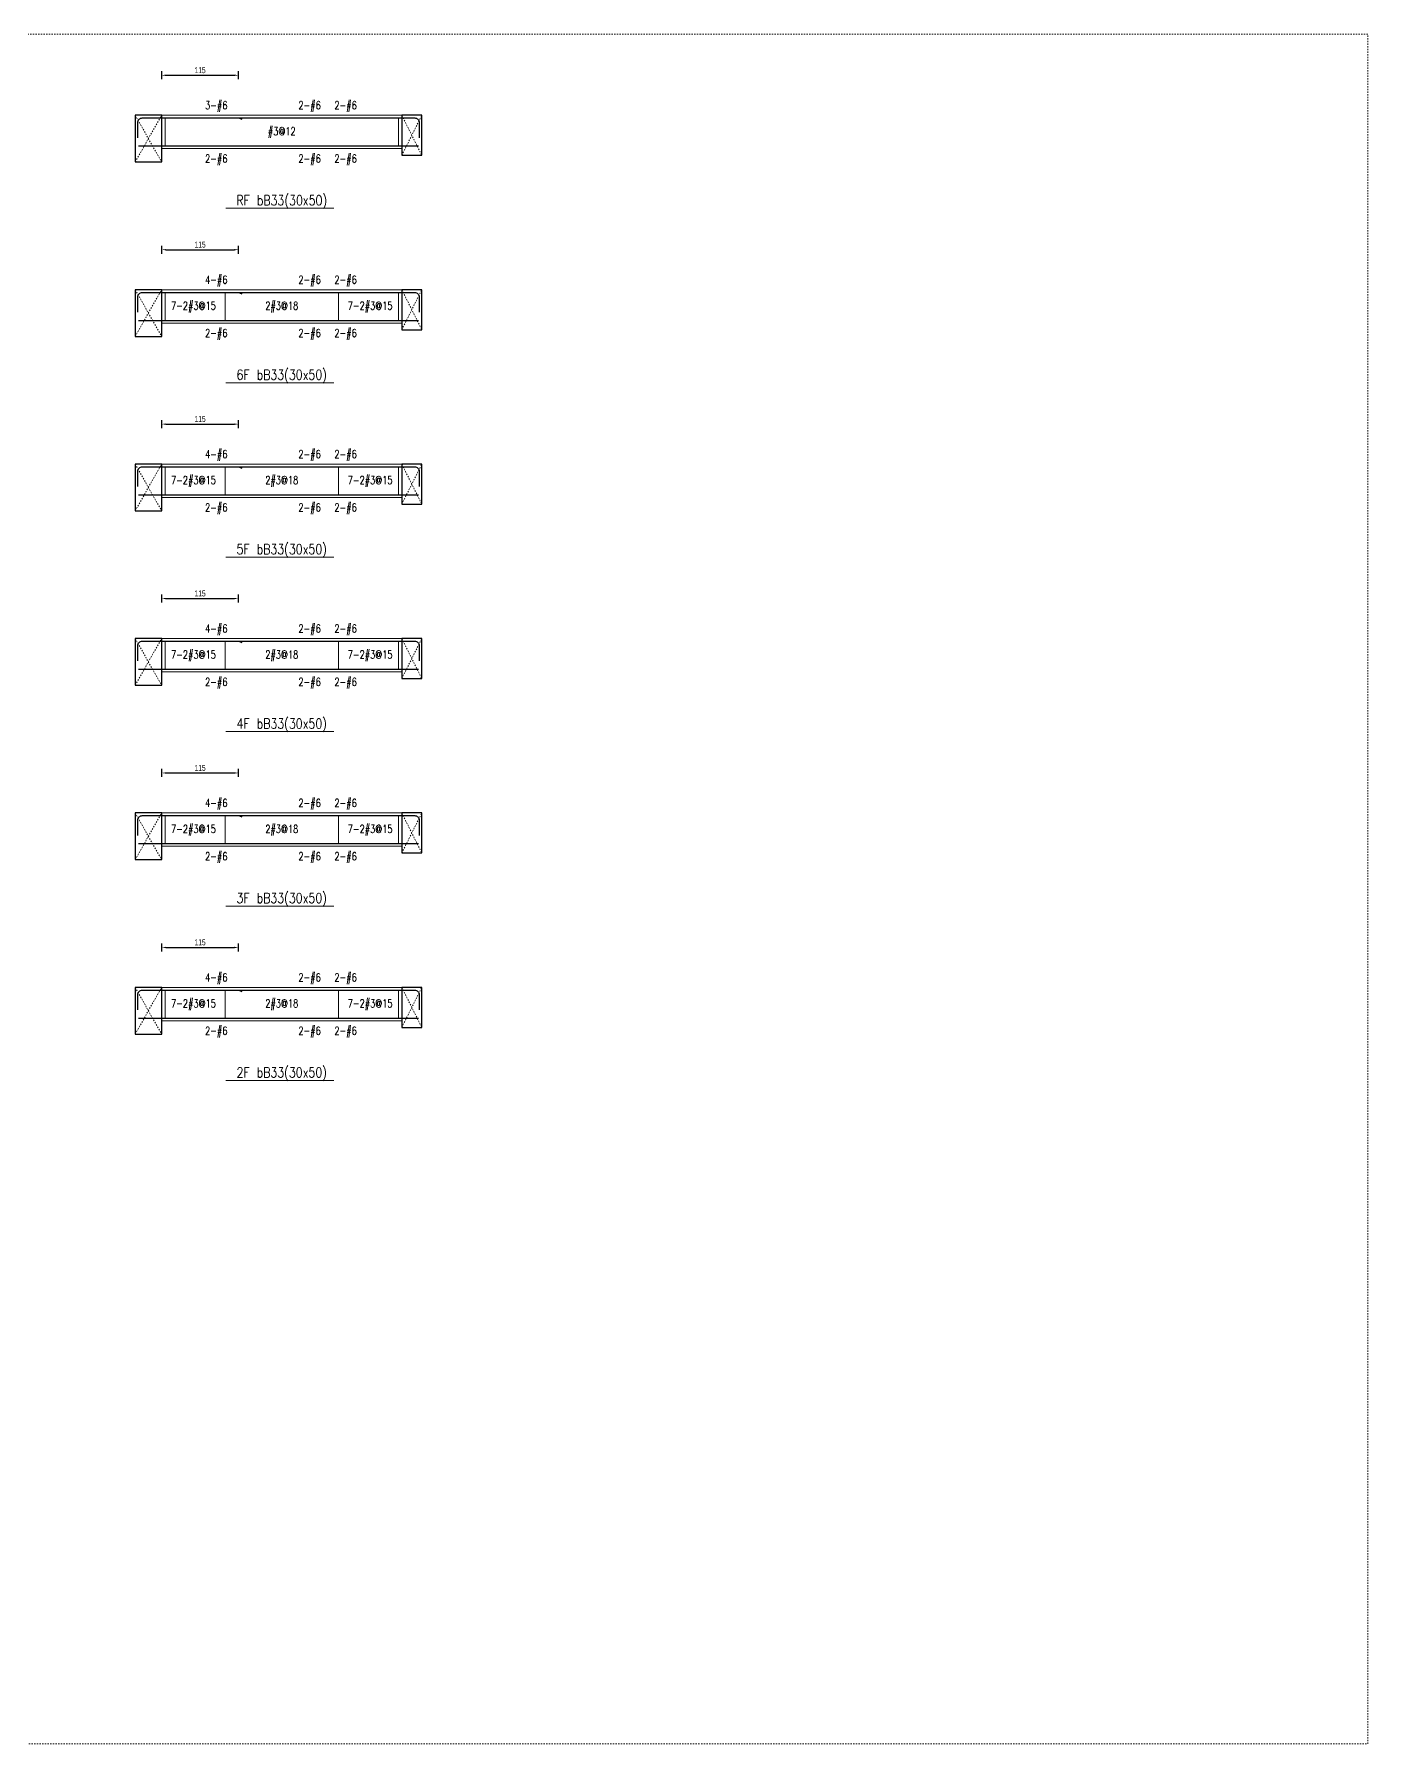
# Model space of a CAD drawing. Header units: millimetres. Extents: x 0 to 20200, y -8178 to -3000.
# Drawn here: x 2000 to 4000, y -8178 to -5614 of the extents above; entities that cross this region are included whole.
import ezdxf
from ezdxf.enums import TextEntityAlignment as Align

# ---------------------------------------------------------------- set-up
doc = ezdxf.new("R2010")
doc.units = ezdxf.units.MM
doc.linetypes.add('DOT', pattern=[4, 2, -2])
for name, color, linetype in [('stirrup-txt', 1, 'Continuous'), ('主筋文字', 1, 'Continuous'), ('主筋文字引線', 4, 'Continuous'), ('主筋線', 3, 'Continuous'), ('剪力筋文字引線', 2, 'Continuous'), ('剪力筋線', 1, 'Continuous'), ('圖框', 132, 'DOT'), ('尺寸標註-字串', 2, 'Continuous'), ('梁跨名稱', 4, 'Continuous'), ('梁跨名稱底線', 2, 'Continuous'), ('邊界線', 2, 'Continuous'), ('邊界線-梁支撐內線', 6, 'DOT'), ('邊界線-梁支撐外線', 4, 'Continuous')]:
    doc.layers.add(name, color=color, linetype=linetype)
doc.styles.add('note', font='txt', dxfattribs={"width": 0.666667, "height": 9})
doc.styles.add('txt', font='txt.shx', dxfattribs={"height": 0.2, "bigfont": 'chineset.shx'})
doc.dimstyles.new('BeamRebarDim', dxfattribs={"dimtxt": 12, "dimasz": 6, "dimexe": 6, "dimexo": 1, "dimgap": 3, "dimtad": 1, "dimdec": 0, "dimdsep": 46, "dimtxsty": 'note', "dimcen": 2.5, "dimclrd": 256, "dimclre": 256, "dimclrt": 256, "dimadec": 0, "dimazin": 0, "dimtfac": 1, "dimtmove": 0, "dimatfit": 3, "dimfxl": 1, "dimtolj": 1, "dimarcsym": 0})

# ---------------------------------------------------------------- blocks, each defined once
blk = doc.blocks.new('*D137')
at = {"layer": 'Defpoints', "color": 0}
for p in [(2191.3, -5682.6), (2306.3, -5675.6), (2306.3, -5682.6)]:
    blk.add_point(p, dxfattribs=at)
at = {"layer": '尺寸標註-字串', "lineweight": -2}
for p, q in [((2191.3, -5681.6), (2191.3, -5669.6)), ((2197.3, -5675.6), (2300.3, -5675.6)), ((2306.3, -5681.6), (2306.3, -5669.6))]:
    blk.add_line(p, q, dxfattribs=at)
at = {"layer": '尺寸標註-字串'}
for points in [[(2197.3, -5674.6), (2197.3, -5676.6), (2191.3, -5675.6)], [(2300.3, -5676.6), (2300.3, -5674.6), (2306.3, -5675.6)]]:
    blk.add_solid(points, dxfattribs=at)
at = {"layer": '尺寸標註-字串', "insert": (2248.8, -5668), "char_height": 9, "attachment_point": 5, "style": 'note'}
blk.add_mtext('\\A1;115', dxfattribs=at)
blk = doc.blocks.new('*D139')
at = {"layer": 'Defpoints', "color": 0}
for p in [(2191.3, -5944.2), (2306.3, -5937.2), (2306.3, -5944.2)]:
    blk.add_point(p, dxfattribs=at)
at = {"layer": '尺寸標註-字串', "lineweight": -2}
for p, q in [((2191.3, -5943.2), (2191.3, -5931.2)), ((2197.3, -5937.2), (2300.3, -5937.2)), ((2306.3, -5943.2), (2306.3, -5931.2))]:
    blk.add_line(p, q, dxfattribs=at)
at = {"layer": '尺寸標註-字串'}
for points in [[(2197.3, -5936.2), (2197.3, -5938.2), (2191.3, -5937.2)], [(2300.3, -5938.2), (2300.3, -5936.2), (2306.3, -5937.2)]]:
    blk.add_solid(points, dxfattribs=at)
at = {"layer": '尺寸標註-字串', "insert": (2248.8, -5929.6), "char_height": 9, "attachment_point": 5, "style": 'note'}
blk.add_mtext('\\A1;115', dxfattribs=at)
blk = doc.blocks.new('*D141')
at = {"layer": 'Defpoints', "color": 0}
for p in [(2306.3, -6198.8), (2191.3, -6205.8), (2306.3, -6205.8)]:
    blk.add_point(p, dxfattribs=at)
at = {"layer": '尺寸標註-字串', "lineweight": -2}
for p, q in [((2191.3, -6204.8), (2191.3, -6192.8)), ((2197.3, -6198.8), (2300.3, -6198.8)), ((2306.3, -6204.8), (2306.3, -6192.8))]:
    blk.add_line(p, q, dxfattribs=at)
at = {"layer": '尺寸標註-字串'}
for points in [[(2197.3, -6197.8), (2197.3, -6199.8), (2191.3, -6198.8)], [(2300.3, -6199.8), (2300.3, -6197.8), (2306.3, -6198.8)]]:
    blk.add_solid(points, dxfattribs=at)
at = {"layer": '尺寸標註-字串', "insert": (2248.8, -6191.2), "char_height": 9, "attachment_point": 5, "style": 'note'}
blk.add_mtext('\\A1;115', dxfattribs=at)
blk = doc.blocks.new('*D143')
at = {"layer": 'Defpoints', "color": 0}
for p in [(2306.3, -6460.4), (2191.3, -6467.4), (2306.3, -6467.4)]:
    blk.add_point(p, dxfattribs=at)
at = {"layer": '尺寸標註-字串', "lineweight": -2}
for p, q in [((2191.3, -6466.4), (2191.3, -6454.4)), ((2197.3, -6460.4), (2300.3, -6460.4)), ((2306.3, -6466.4), (2306.3, -6454.4))]:
    blk.add_line(p, q, dxfattribs=at)
at = {"layer": '尺寸標註-字串'}
for points in [[(2197.3, -6459.4), (2197.3, -6461.4), (2191.3, -6460.4)], [(2300.3, -6461.4), (2300.3, -6459.4), (2306.3, -6460.4)]]:
    blk.add_solid(points, dxfattribs=at)
at = {"layer": '尺寸標註-字串', "insert": (2248.8, -6452.8), "char_height": 9, "attachment_point": 5, "style": 'note'}
blk.add_mtext('\\A1;115', dxfattribs=at)
blk = doc.blocks.new('*D145')
at = {"layer": 'Defpoints', "color": 0}
for p in [(2191.3, -6729), (2306.3, -6722), (2306.3, -6729)]:
    blk.add_point(p, dxfattribs=at)
at = {"layer": '尺寸標註-字串', "lineweight": -2}
for p, q in [((2191.3, -6728), (2191.3, -6716)), ((2306.3, -6728), (2306.3, -6716)), ((2197.3, -6722), (2300.3, -6722))]:
    blk.add_line(p, q, dxfattribs=at)
at = {"layer": '尺寸標註-字串'}
for points in [[(2197.3, -6721), (2197.3, -6723), (2191.3, -6722)], [(2300.3, -6723), (2300.3, -6721), (2306.3, -6722)]]:
    blk.add_solid(points, dxfattribs=at)
at = {"layer": '尺寸標註-字串', "insert": (2248.8, -6714.4), "char_height": 9, "attachment_point": 5, "style": 'note'}
blk.add_mtext('\\A1;115', dxfattribs=at)
blk = doc.blocks.new('*D147')
at = {"layer": 'Defpoints', "color": 0}
for p in [(2191.3, -6990.6), (2306.3, -6983.6), (2306.3, -6990.6)]:
    blk.add_point(p, dxfattribs=at)
at = {"layer": '尺寸標註-字串', "lineweight": -2}
for p, q in [((2191.3, -6989.6), (2191.3, -6977.6)), ((2197.3, -6983.6), (2300.3, -6983.6)), ((2306.3, -6989.6), (2306.3, -6977.6))]:
    blk.add_line(p, q, dxfattribs=at)
at = {"layer": '尺寸標註-字串'}
for points in [[(2197.3, -6982.6), (2197.3, -6984.6), (2191.3, -6983.6)], [(2300.3, -6984.6), (2300.3, -6982.6), (2306.3, -6983.6)]]:
    blk.add_solid(points, dxfattribs=at)
at = {"layer": '尺寸標註-字串', "insert": (2248.8, -6976), "char_height": 9, "attachment_point": 5, "style": 'note'}
blk.add_mtext('\\A1;115', dxfattribs=at)

msp = doc.modelspace()

# ---------------------------------------------------------------- linework, layer by layer
at = {"layer": '主筋文字引線', "lineweight": 5}
for points in [[(2231.3, -5739.6, 0, 2.1, 0), (2231.3, -5733.6, 0, 0, 0), (2231.3, -5720.6, 0, 0, 0), (2251.3, -5720.6, 0, 0, 0)], [(2371.3, -5739.6, 0, 2.1, 0), (2371.3, -5733.6, 0, 0, 0), (2371.3, -5720.6, 0, 0, 0), (2391.3, -5720.6, 0, 0, 0)], [(2511.3, -5739.6, 0, 2.1, 0), (2511.3, -5733.6, 0, 0, 0), (2511.3, -5720.6, 0, 0, 0), (2491.3, -5720.6, 0, 0, 0)], [(2231.3, -5781.6, 0, 2.1, 0), (2231.3, -5787.6, 0, 0, 0), (2231.3, -5800.6, 0, 0, 0), (2251.3, -5800.6, 0, 0, 0)], [(2371.3, -5781.6, 0, 2.1, 0), (2371.3, -5787.6, 0, 0, 0), (2371.3, -5800.6, 0, 0, 0), (2391.3, -5800.6, 0, 0, 0)], [(2511.3, -5781.6, 0, 2.1, 0), (2511.3, -5787.6, 0, 0, 0), (2511.3, -5800.6, 0, 0, 0), (2491.3, -5800.6, 0, 0, 0)], [(2231.3, -6001.2, 0, 2.1, 0), (2231.3, -5995.2, 0, 0, 0), (2231.3, -5982.2, 0, 0, 0), (2251.3, -5982.2, 0, 0, 0)], [(2371.3, -6001.2, 0, 2.1, 0), (2371.3, -5995.2, 0, 0, 0), (2371.3, -5982.2, 0, 0, 0), (2391.3, -5982.2, 0, 0, 0)], [(2511.3, -6001.2, 0, 2.1, 0), (2511.3, -5995.2, 0, 0, 0), (2511.3, -5982.2, 0, 0, 0), (2491.3, -5982.2, 0, 0, 0)], [(2231.3, -6043.2, 0, 2.1, 0), (2231.3, -6049.2, 0, 0, 0), (2231.3, -6062.2, 0, 0, 0), (2251.3, -6062.2, 0, 0, 0)], [(2371.3, -6043.2, 0, 2.1, 0), (2371.3, -6049.2, 0, 0, 0), (2371.3, -6062.2, 0, 0, 0), (2391.3, -6062.2, 0, 0, 0)], [(2511.3, -6043.2, 0, 2.1, 0), (2511.3, -6049.2, 0, 0, 0), (2511.3, -6062.2, 0, 0, 0), (2491.3, -6062.2, 0, 0, 0)], [(2231.3, -6262.8, 0, 2.1, 0), (2231.3, -6256.8, 0, 0, 0), (2231.3, -6243.8, 0, 0, 0), (2251.3, -6243.8, 0, 0, 0)], [(2371.3, -6262.8, 0, 2.1, 0), (2371.3, -6256.8, 0, 0, 0), (2371.3, -6243.8, 0, 0, 0), (2391.3, -6243.8, 0, 0, 0)], [(2511.3, -6262.8, 0, 2.1, 0), (2511.3, -6256.8, 0, 0, 0), (2511.3, -6243.8, 0, 0, 0), (2491.3, -6243.8, 0, 0, 0)], [(2231.3, -6304.8, 0, 2.1, 0), (2231.3, -6310.8, 0, 0, 0), (2231.3, -6323.8, 0, 0, 0), (2251.3, -6323.8, 0, 0, 0)], [(2371.3, -6304.8, 0, 2.1, 0), (2371.3, -6310.8, 0, 0, 0), (2371.3, -6323.8, 0, 0, 0), (2391.3, -6323.8, 0, 0, 0)], [(2511.3, -6304.8, 0, 2.1, 0), (2511.3, -6310.8, 0, 0, 0), (2511.3, -6323.8, 0, 0, 0), (2491.3, -6323.8, 0, 0, 0)], [(2231.3, -6524.4, 0, 2.1, 0), (2231.3, -6518.4, 0, 0, 0), (2231.3, -6505.4, 0, 0, 0), (2251.3, -6505.4, 0, 0, 0)], [(2371.3, -6524.4, 0, 2.1, 0), (2371.3, -6518.4, 0, 0, 0), (2371.3, -6505.4, 0, 0, 0), (2391.3, -6505.4, 0, 0, 0)], [(2511.3, -6524.4, 0, 2.1, 0), (2511.3, -6518.4, 0, 0, 0), (2511.3, -6505.4, 0, 0, 0), (2491.3, -6505.4, 0, 0, 0)], [(2231.3, -6566.4, 0, 2.1, 0), (2231.3, -6572.4, 0, 0, 0), (2231.3, -6585.4, 0, 0, 0), (2251.3, -6585.4, 0, 0, 0)], [(2371.3, -6566.4, 0, 2.1, 0), (2371.3, -6572.4, 0, 0, 0), (2371.3, -6585.4, 0, 0, 0), (2391.3, -6585.4, 0, 0, 0)], [(2511.3, -6566.4, 0, 2.1, 0), (2511.3, -6572.4, 0, 0, 0), (2511.3, -6585.4, 0, 0, 0), (2491.3, -6585.4, 0, 0, 0)], [(2231.3, -6786, 0, 2.1, 0), (2231.3, -6780, 0, 0, 0), (2231.3, -6767, 0, 0, 0), (2251.3, -6767, 0, 0, 0)], [(2371.3, -6786, 0, 2.1, 0), (2371.3, -6780, 0, 0, 0), (2371.3, -6767, 0, 0, 0), (2391.3, -6767, 0, 0, 0)], [(2511.3, -6786, 0, 2.1, 0), (2511.3, -6780, 0, 0, 0), (2511.3, -6767, 0, 0, 0), (2491.3, -6767, 0, 0, 0)], [(2231.3, -6828, 0, 2.1, 0), (2231.3, -6834, 0, 0, 0), (2231.3, -6847, 0, 0, 0), (2251.3, -6847, 0, 0, 0)], [(2371.3, -6828, 0, 2.1, 0), (2371.3, -6834, 0, 0, 0), (2371.3, -6847, 0, 0, 0), (2391.3, -6847, 0, 0, 0)], [(2511.3, -6828, 0, 2.1, 0), (2511.3, -6834, 0, 0, 0), (2511.3, -6847, 0, 0, 0), (2491.3, -6847, 0, 0, 0)], [(2231.3, -7047.6, 0, 2.1, 0), (2231.3, -7041.6, 0, 0, 0), (2231.3, -7028.6, 0, 0, 0), (2251.3, -7028.6, 0, 0, 0)], [(2371.3, -7047.6, 0, 2.1, 0), (2371.3, -7041.6, 0, 0, 0), (2371.3, -7028.6, 0, 0, 0), (2391.3, -7028.6, 0, 0, 0)], [(2511.3, -7047.6, 0, 2.1, 0), (2511.3, -7041.6, 0, 0, 0), (2511.3, -7028.6, 0, 0, 0), (2491.3, -7028.6, 0, 0, 0)], [(2231.3, -7089.6, 0, 2.1, 0), (2231.3, -7095.6, 0, 0, 0), (2231.3, -7108.6, 0, 0, 0), (2251.3, -7108.6, 0, 0, 0)], [(2371.3, -7089.6, 0, 2.1, 0), (2371.3, -7095.6, 0, 0, 0), (2371.3, -7108.6, 0, 0, 0), (2391.3, -7108.6, 0, 0, 0)], [(2511.3, -7089.6, 0, 2.1, 0), (2511.3, -7095.6, 0, 0, 0), (2511.3, -7108.6, 0, 0, 0), (2491.3, -7108.6, 0, 0, 0)]]:
    msp.add_lwpolyline(points, format="xyseb", dxfattribs=at)
at = {"layer": '主筋線', "lineweight": 30}
for points in [[(2155.3, -5769.2), (2155.3, -5746.3, -0.414214), (2162, -5739.6), (2191.3, -5739.6)], [(2551.3, -5739.6), (2570.6, -5739.6, -0.414214), (2577.3, -5746.3), (2577.3, -5769.2)], [(2155.3, -6030.8), (2155.3, -6007.9, -0.414214), (2162, -6001.2), (2191.3, -6001.2)], [(2551.3, -6001.2), (2570.6, -6001.2, -0.414214), (2577.3, -6007.9), (2577.3, -6030.8)], [(2155.3, -6292.4), (2155.3, -6269.5, -0.414214), (2162, -6262.8), (2191.3, -6262.8)], [(2551.3, -6262.8), (2570.6, -6262.8, -0.414214), (2577.3, -6269.5), (2577.3, -6292.4)], [(2155.3, -6554), (2155.3, -6531.1, -0.414214), (2162, -6524.4), (2191.3, -6524.4)], [(2551.3, -6524.4), (2570.6, -6524.4, -0.414214), (2577.3, -6531.1), (2577.3, -6554)], [(2155.3, -6815.6), (2155.3, -6792.7, -0.414214), (2162, -6786), (2191.3, -6786)], [(2551.3, -6786), (2570.6, -6786, -0.414214), (2577.3, -6792.7), (2577.3, -6815.6)], [(2155.3, -7077.2), (2155.3, -7054.3, -0.414214), (2162, -7047.6), (2191.3, -7047.6)], [(2551.3, -7047.6), (2570.6, -7047.6, -0.414214), (2577.3, -7054.3), (2577.3, -7077.2)]]:
    msp.add_lwpolyline(points, format="xyb", dxfattribs=at)
for points in [[(2191.3, -5739.6), (2306.3, -5739.6)], [(2306.3, -5739.6), (2551.3, -5739.6)], [(2306.3, -5739.6), (2311.3, -5741.6)], [(2156.3, -5781.6), (2191.3, -5781.6)], [(2191.3, -5781.6), (2551.3, -5781.6)], [(2551.3, -5781.6), (2576.3, -5781.6)], [(2191.3, -6001.2), (2306.3, -6001.2)], [(2306.3, -6001.2), (2551.3, -6001.2)], [(2306.3, -6001.2), (2311.3, -6003.2)], [(2156.3, -6043.2), (2191.3, -6043.2)], [(2191.3, -6043.2), (2551.3, -6043.2)], [(2551.3, -6043.2), (2576.3, -6043.2)], [(2191.3, -6262.8), (2306.3, -6262.8)], [(2306.3, -6262.8), (2551.3, -6262.8)], [(2306.3, -6262.8), (2311.3, -6264.8)], [(2156.3, -6304.8), (2191.3, -6304.8)], [(2191.3, -6304.8), (2551.3, -6304.8)], [(2551.3, -6304.8), (2576.3, -6304.8)], [(2191.3, -6524.4), (2306.3, -6524.4)], [(2306.3, -6524.4), (2551.3, -6524.4)], [(2306.3, -6524.4), (2311.3, -6526.4)], [(2156.3, -6566.4), (2191.3, -6566.4)], [(2191.3, -6566.4), (2551.3, -6566.4)], [(2551.3, -6566.4), (2576.3, -6566.4)], [(2191.3, -6786), (2306.3, -6786)], [(2306.3, -6786), (2551.3, -6786)], [(2306.3, -6786), (2311.3, -6788)], [(2156.3, -6828), (2191.3, -6828)], [(2191.3, -6828), (2551.3, -6828)], [(2551.3, -6828), (2576.3, -6828)], [(2191.3, -7047.6), (2306.3, -7047.6)], [(2306.3, -7047.6), (2551.3, -7047.6)], [(2306.3, -7047.6), (2311.3, -7049.6)], [(2156.3, -7089.6), (2191.3, -7089.6)], [(2191.3, -7089.6), (2551.3, -7089.6)], [(2551.3, -7089.6), (2576.3, -7089.6)]]:
    msp.add_lwpolyline(points, dxfattribs=at)
at = {"layer": '剪力筋文字引線', "lineweight": 5}
for points in [[(2196.3, -5760.6, 0, 2.1, 0), (2202.3, -5760.6, 0, 0, 0), (2344.3, -5760.6, 0, 0, 0)], [(2546.3, -5760.6, 0, 2.1, 0), (2540.3, -5760.6, 0, 0, 0), (2398.3, -5760.6, 0, 0, 0)], [(2196.3, -6022.2, 0, 2.1, 0), (2202.3, -6022.2, 0, 0, 0), (2198.3, -6022.2, 0, 0, 0)], [(2286.3, -6022.2, 0, 2.1, 0), (2280.3, -6022.2, 0, 0, 0), (2279.3, -6022.2, 0, 0, 0)], [(2286.3, -6022.2, 0, 2.1, 0), (2292.3, -6022.2, 0, 0, 0), (2339.8, -6022.2, 0, 0, 0)], [(2456.3, -6022.2, 0, 2.1, 0), (2450.3, -6022.2, 0, 0, 0), (2402.8, -6022.2, 0, 0, 0)], [(2456.3, -6022.2, 0, 2.1, 0), (2462.3, -6022.2, 0, 0, 0), (2463.3, -6022.2, 0, 0, 0)], [(2546.3, -6022.2, 0, 2.1, 0), (2540.3, -6022.2, 0, 0, 0), (2544.3, -6022.2, 0, 0, 0)], [(2196.3, -6283.8, 0, 2.1, 0), (2202.3, -6283.8, 0, 0, 0), (2198.3, -6283.8, 0, 0, 0)], [(2286.3, -6283.8, 0, 2.1, 0), (2280.3, -6283.8, 0, 0, 0), (2279.3, -6283.8, 0, 0, 0)], [(2286.3, -6283.8, 0, 2.1, 0), (2292.3, -6283.8, 0, 0, 0), (2339.8, -6283.8, 0, 0, 0)], [(2456.3, -6283.8, 0, 2.1, 0), (2450.3, -6283.8, 0, 0, 0), (2402.8, -6283.8, 0, 0, 0)], [(2456.3, -6283.8, 0, 2.1, 0), (2462.3, -6283.8, 0, 0, 0), (2463.3, -6283.8, 0, 0, 0)], [(2546.3, -6283.8, 0, 2.1, 0), (2540.3, -6283.8, 0, 0, 0), (2544.3, -6283.8, 0, 0, 0)], [(2196.3, -6545.4, 0, 2.1, 0), (2202.3, -6545.4, 0, 0, 0), (2198.3, -6545.4, 0, 0, 0)], [(2286.3, -6545.4, 0, 2.1, 0), (2280.3, -6545.4, 0, 0, 0), (2279.3, -6545.4, 0, 0, 0)], [(2286.3, -6545.4, 0, 2.1, 0), (2292.3, -6545.4, 0, 0, 0), (2339.8, -6545.4, 0, 0, 0)], [(2456.3, -6545.4, 0, 2.1, 0), (2450.3, -6545.4, 0, 0, 0), (2402.8, -6545.4, 0, 0, 0)], [(2456.3, -6545.4, 0, 2.1, 0), (2462.3, -6545.4, 0, 0, 0), (2463.3, -6545.4, 0, 0, 0)], [(2546.3, -6545.4, 0, 2.1, 0), (2540.3, -6545.4, 0, 0, 0), (2544.3, -6545.4, 0, 0, 0)], [(2196.3, -6807, 0, 2.1, 0), (2202.3, -6807, 0, 0, 0), (2198.3, -6807, 0, 0, 0)], [(2286.3, -6807, 0, 2.1, 0), (2280.3, -6807, 0, 0, 0), (2279.3, -6807, 0, 0, 0)], [(2286.3, -6807, 0, 2.1, 0), (2292.3, -6807, 0, 0, 0), (2339.8, -6807, 0, 0, 0)], [(2456.3, -6807, 0, 2.1, 0), (2450.3, -6807, 0, 0, 0), (2402.8, -6807, 0, 0, 0)], [(2456.3, -6807, 0, 2.1, 0), (2462.3, -6807, 0, 0, 0), (2463.3, -6807, 0, 0, 0)], [(2546.3, -6807, 0, 2.1, 0), (2540.3, -6807, 0, 0, 0), (2544.3, -6807, 0, 0, 0)], [(2196.3, -7068.6, 0, 2.1, 0), (2202.3, -7068.6, 0, 0, 0), (2198.3, -7068.6, 0, 0, 0)], [(2286.3, -7068.6, 0, 2.1, 0), (2280.3, -7068.6, 0, 0, 0), (2279.3, -7068.6, 0, 0, 0)], [(2286.3, -7068.6, 0, 2.1, 0), (2292.3, -7068.6, 0, 0, 0), (2339.8, -7068.6, 0, 0, 0)], [(2456.3, -7068.6, 0, 2.1, 0), (2450.3, -7068.6, 0, 0, 0), (2402.8, -7068.6, 0, 0, 0)], [(2456.3, -7068.6, 0, 2.1, 0), (2462.3, -7068.6, 0, 0, 0), (2463.3, -7068.6, 0, 0, 0)], [(2546.3, -7068.6, 0, 2.1, 0), (2540.3, -7068.6, 0, 0, 0), (2544.3, -7068.6, 0, 0, 0)]]:
    msp.add_lwpolyline(points, format="xyseb", dxfattribs=at)
at = {"layer": '剪力筋線', "lineweight": 5}
for points in [[(2196.3, -5739.4), (2196.3, -5781.8)], [(2546.3, -5739.4), (2546.3, -5781.8)], [(2196.3, -6001), (2196.3, -6043.4)], [(2286.3, -6001), (2286.3, -6043.4)], [(2456.3, -6001), (2456.3, -6043.4)], [(2546.3, -6001), (2546.3, -6043.4)], [(2196.3, -6262.6), (2196.3, -6305)], [(2286.3, -6262.6), (2286.3, -6305)], [(2456.3, -6262.6), (2456.3, -6305)], [(2546.3, -6262.6), (2546.3, -6305)], [(2196.3, -6524.2), (2196.3, -6566.6)], [(2286.3, -6524.2), (2286.3, -6566.6)], [(2456.3, -6524.2), (2456.3, -6566.6)], [(2546.3, -6524.2), (2546.3, -6566.6)], [(2196.3, -6785.8), (2196.3, -6828.2)], [(2286.3, -6785.8), (2286.3, -6828.2)], [(2456.3, -6785.8), (2456.3, -6828.2)], [(2546.3, -6785.8), (2546.3, -6828.2)], [(2196.3, -7047.4), (2196.3, -7089.8)], [(2286.3, -7047.4), (2286.3, -7089.8)], [(2456.3, -7047.4), (2456.3, -7089.8)], [(2546.3, -7047.4), (2546.3, -7089.8)]]:
    msp.add_lwpolyline(points, dxfattribs=at)
at = {"layer": '圖框', "lineweight": 5}
msp.add_lwpolyline([(0, -8178), (4000, -8178), (4000, -5614), (0, -5614), (0, -8178)], dxfattribs=at)
at = {"layer": '梁跨名稱底線', "lineweight": 5}
for points in [[(2287.3, -5875.1), (2449.3, -5875.1)], [(2287.3, -6136.7), (2449.3, -6136.7)], [(2287.3, -6398.3), (2449.3, -6398.3)], [(2287.3, -6659.9), (2449.3, -6659.9)], [(2287.3, -6921.5), (2449.3, -6921.5)], [(2287.3, -7183.1), (2449.3, -7183.1)]]:
    msp.add_lwpolyline(points, dxfattribs=at)
at = {"layer": '邊界線', "lineweight": 5}
for points in [[(2191.3, -5735.6), (2551.3, -5735.6)], [(2191.3, -5785.6), (2551.3, -5785.6)], [(2191.3, -5997.2), (2551.3, -5997.2)], [(2191.3, -6047.2), (2551.3, -6047.2)], [(2191.3, -6258.8), (2551.3, -6258.8)], [(2191.3, -6308.8), (2551.3, -6308.8)], [(2191.3, -6520.4), (2551.3, -6520.4)], [(2191.3, -6570.4), (2551.3, -6570.4)], [(2191.3, -6782), (2551.3, -6782)], [(2191.3, -6832), (2551.3, -6832)], [(2191.3, -7043.6), (2551.3, -7043.6)], [(2191.3, -7093.6), (2551.3, -7093.6)]]:
    msp.add_lwpolyline(points, dxfattribs=at)
at = {"layer": '邊界線-梁支撐內線', "lineweight": 5}
for points in [[(2151.3, -5805.6), (2191.3, -5735.6)], [(2151.3, -5735.6), (2191.3, -5805.6)], [(2551.3, -5795.6), (2581.3, -5735.6)], [(2551.3, -5735.6), (2581.3, -5795.6)], [(2151.3, -6067.2), (2191.3, -5997.2)], [(2151.3, -5997.2), (2191.3, -6067.2)], [(2551.3, -6057.2), (2581.3, -5997.2)], [(2551.3, -5997.2), (2581.3, -6057.2)], [(2151.3, -6328.8), (2191.3, -6258.8)], [(2151.3, -6258.8), (2191.3, -6328.8)], [(2551.3, -6318.8), (2581.3, -6258.8)], [(2551.3, -6258.8), (2581.3, -6318.8)], [(2151.3, -6590.4), (2191.3, -6520.4)], [(2151.3, -6520.4), (2191.3, -6590.4)], [(2551.3, -6580.4), (2581.3, -6520.4)], [(2551.3, -6520.4), (2581.3, -6580.4)], [(2151.3, -6852), (2191.3, -6782)], [(2151.3, -6782), (2191.3, -6852)], [(2551.3, -6842), (2581.3, -6782)], [(2551.3, -6782), (2581.3, -6842)], [(2151.3, -7113.6), (2191.3, -7043.6)], [(2151.3, -7043.6), (2191.3, -7113.6)], [(2551.3, -7103.6), (2581.3, -7043.6)], [(2551.3, -7043.6), (2581.3, -7103.6)]]:
    msp.add_lwpolyline(points, dxfattribs=at)
at = {"layer": '邊界線-梁支撐外線', "lineweight": 30}
for points in [[(2151.3, -5805.6), (2191.3, -5805.6), (2191.3, -5735.6), (2151.3, -5735.6), (2151.3, -5805.6)], [(2551.3, -5795.6), (2581.3, -5795.6), (2581.3, -5735.6), (2551.3, -5735.6), (2551.3, -5795.6)], [(2151.3, -6067.2), (2191.3, -6067.2), (2191.3, -5997.2), (2151.3, -5997.2), (2151.3, -6067.2)], [(2551.3, -6057.2), (2581.3, -6057.2), (2581.3, -5997.2), (2551.3, -5997.2), (2551.3, -6057.2)], [(2151.3, -6328.8), (2191.3, -6328.8), (2191.3, -6258.8), (2151.3, -6258.8), (2151.3, -6328.8)], [(2551.3, -6318.8), (2581.3, -6318.8), (2581.3, -6258.8), (2551.3, -6258.8), (2551.3, -6318.8)], [(2151.3, -6590.4), (2191.3, -6590.4), (2191.3, -6520.4), (2151.3, -6520.4), (2151.3, -6590.4)], [(2551.3, -6580.4), (2581.3, -6580.4), (2581.3, -6520.4), (2551.3, -6520.4), (2551.3, -6580.4)], [(2151.3, -6852), (2191.3, -6852), (2191.3, -6782), (2151.3, -6782), (2151.3, -6852)], [(2551.3, -6842), (2581.3, -6842), (2581.3, -6782), (2551.3, -6782), (2551.3, -6842)], [(2151.3, -7113.6), (2191.3, -7113.6), (2191.3, -7043.6), (2151.3, -7043.6), (2151.3, -7113.6)], [(2551.3, -7103.6), (2581.3, -7103.6), (2581.3, -7043.6), (2551.3, -7043.6), (2551.3, -7103.6)]]:
    msp.add_lwpolyline(points, dxfattribs=at)

# ---------------------------------------------------------------- texts
at = {"layer": 'stirrup-txt', "style": 'txt', "width": 0.75}
for s, p in [('#3@12', (2371.3, -5765.6)), ('7-2#3@15', (2238.8, -6027.2)), ('2#3@18', (2371.3, -6027.2)), ('7-2#3@15', (2503.8, -6027.2)), ('7-2#3@15', (2238.8, -6288.8)), ('2#3@18', (2371.3, -6288.8)), ('7-2#3@15', (2503.8, -6288.8)), ('7-2#3@15', (2238.8, -6550.4)), ('2#3@18', (2371.3, -6550.4)), ('7-2#3@15', (2503.8, -6550.4)), ('7-2#3@15', (2238.8, -6812)), ('2#3@18', (2371.3, -6812)), ('7-2#3@15', (2503.8, -6812)), ('7-2#3@15', (2238.8, -7073.6)), ('2#3@18', (2371.3, -7073.6)), ('7-2#3@15', (2503.8, -7073.6))]:
    msp.add_text(s, height=12, dxfattribs=at).set_placement(p, align=Align.CENTER)
at = {"layer": '主筋文字', "style": 'txt', "width": 0.75}
for s, p in [('3-#6', (2256.3, -5720.6)), ('2-#6', (2396.3, -5720.6)), ('2-#6', (2450.3, -5720.6)), ('2-#6', (2256.3, -5800.6)), ('2-#6', (2396.3, -5800.6)), ('2-#6', (2450.3, -5800.6)), ('4-#6', (2256.3, -5982.2)), ('2-#6', (2396.3, -5982.2)), ('2-#6', (2450.3, -5982.2)), ('2-#6', (2256.3, -6062.2)), ('2-#6', (2396.3, -6062.2)), ('2-#6', (2450.3, -6062.2)), ('4-#6', (2256.3, -6243.8)), ('2-#6', (2396.3, -6243.8)), ('2-#6', (2450.3, -6243.8)), ('2-#6', (2256.3, -6323.8)), ('2-#6', (2396.3, -6323.8)), ('2-#6', (2450.3, -6323.8)), ('4-#6', (2256.3, -6505.4)), ('2-#6', (2396.3, -6505.4)), ('2-#6', (2450.3, -6505.4)), ('2-#6', (2256.3, -6585.4)), ('2-#6', (2396.3, -6585.4)), ('2-#6', (2450.3, -6585.4)), ('4-#6', (2256.3, -6767)), ('2-#6', (2396.3, -6767)), ('2-#6', (2450.3, -6767)), ('2-#6', (2256.3, -6847)), ('2-#6', (2396.3, -6847)), ('2-#6', (2450.3, -6847)), ('4-#6', (2256.3, -7028.6)), ('2-#6', (2396.3, -7028.6)), ('2-#6', (2450.3, -7028.6)), ('2-#6', (2256.3, -7108.6)), ('2-#6', (2396.3, -7108.6)), ('2-#6', (2450.3, -7108.6))]:
    msp.add_text(s, height=12, dxfattribs=at).set_placement(p, align=Align.MIDDLE_LEFT)
at = {"layer": '梁跨名稱', "style": 'txt', "width": 0.8}
for s, p in [('RF bB33(30x50)', (2371.3, -5870.6)), ('6F bB33(30x50)', (2371.3, -6132.2)), ('5F bB33(30x50)', (2371.3, -6393.8)), ('4F bB33(30x50)', (2371.3, -6655.4)), ('3F bB33(30x50)', (2371.3, -6917)), ('2F bB33(30x50)', (2371.3, -7178.6))]:
    msp.add_text(s, height=15, dxfattribs=at).set_placement(p, align=Align.CENTER)

# ---------------------------------------------------------------- dimensions: what is measured, and where the dimension line sits
at = {"layer": '尺寸標註-字串'}
for base, p1, p2, picture, middle in [((2306.3, -5675.6), (2191.3, -5682.6), (2306.3, -5682.6), '*D137', (2248.8, -5668)), ((2306.3, -5937.2), (2191.3, -5944.2), (2306.3, -5944.2), '*D139', (2248.8, -5929.6)), ((2306.3, -6198.8), (2191.3, -6205.8), (2306.3, -6205.8), '*D141', (2248.8, -6191.2)), ((2306.3, -6460.4), (2191.3, -6467.4), (2306.3, -6467.4), '*D143', (2248.8, -6452.8)), ((2306.3, -6722), (2191.3, -6729), (2306.3, -6729), '*D145', (2248.8, -6714.4)), ((2306.3, -6983.6), (2191.3, -6990.6), (2306.3, -6990.6), '*D147', (2248.8, -6976))]:
    dim = msp.add_linear_dim(base=base, p1=p1, p2=p2, dimstyle='BeamRebarDim', dxfattribs=at)
    dim.commit()
    dim.dimension.update_dxf_attribs({"geometry": picture, "text_midpoint": middle})

doc.saveas('drawing.dxf')
